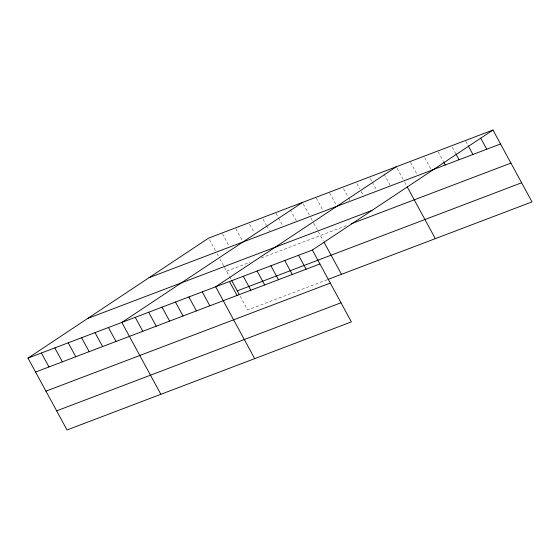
<?xml version="1.0" encoding="UTF-8"?>
<svg xmlns="http://www.w3.org/2000/svg" width="560" height="560" viewBox="0 0 560 560"><rect width="100%" height="100%" fill="white"/><g stroke="black" fill="none" stroke-linecap="round" stroke-linejoin="round"><path stroke-width="0.42" stroke-dasharray="2.8 2.1" d="M226.576 271.159L250.229 262.171M261.268 257.978L347.221 225.309M327.292 279.706L247.646 309.974L239.757 295.449M465.752 141.267L467.747 144.935M452.34 147.252L455.525 153.118M438.13 151.767L443.31 161.301M424.718 157.745L430.696 168.756M410.508 162.267L416.885 173.999M397.096 168.245L403.074 179.249M404.698 182.245L406.777 186.074M384.09 174.076L390.068 185.08M370.286 178.437L371.882 181.37M372.281 182.105L376.264 189.441M356.881 183.533L359.667 188.664M361.263 191.604L363.251 195.272M343.476 188.629L348.257 197.428M348.656 198.163L349.846 200.361M329.672 192.99L336.441 205.457M316.267 198.079L322.644 209.818M303.261 203.91L309.631 215.649M310.863 217.91L313.355 222.502M313.768 223.265L317.919 230.909M318.339 231.672L323.288 240.8M290.255 209.741L296.226 220.745M276.052 213.367L278.047 217.035M278.439 217.77L282.422 225.106M263.046 219.198L266.231 225.064M266.63 225.799L269.416 230.93M249.641 224.287L254.023 232.358M235.837 228.648L242.606 241.122M222.432 233.744L228.802 245.483M209.426 239.575L215.796 251.314M217.028 253.575L218.274 255.871M219.933 258.93L224.084 266.574M224.497 267.337L229.04 275.709M229.453 276.465L231.098 279.496"/><path stroke-width="0.84" d="M28 358.099L312.354 250.026L351.372 321.895L67.018 429.968L28 358.099L208.628 238.105L492.982 130.032L532 201.901L328.083 279.405M302.463 202.44L121.835 322.434L160.86 394.303M396.298 166.782L215.67 286.769L254.695 358.638M312.354 250.026L492.982 130.032M431.494 170.219L500.549 143.976M149.023 277.704L433.37 169.631M87.605 318.5L371.959 210.427M351.162 223.811L510.93 163.093M237.272 290.857L521.619 182.784M35.567 372.036L319.921 263.963M45.948 391.153L330.302 283.08M56.644 410.851L340.991 302.778M480.76 138.222L486.738 149.226M468.146 145.67L472.927 154.469M455.924 153.853L459.116 159.719M443.709 162.036L445.305 164.969M407.19 186.837L435.323 238.644M324.114 242.319L341.488 274.309M298.543 255.276L306.11 269.213M284.732 260.526L292.299 274.463M270.914 265.776L278.488 279.713M257.103 271.026L264.677 284.963M243.292 276.269L250.866 290.213M231.511 280.252L239.344 294.679M229.481 281.519L237.048 295.463M202.265 291.865L209.832 305.802M188.86 296.961L196.427 310.898M175.455 302.057L183.022 315.994M162.05 307.153L169.617 321.09M148.645 312.242L156.212 326.186M135.24 317.338L142.807 331.275M108.43 327.53L115.997 341.467M95.025 332.626L102.592 346.563M81.62 337.715L89.187 351.659M68.215 342.811L75.782 356.755M54.81 347.907L62.377 361.844M41.405 353.003L48.972 366.94"/></g></svg>
